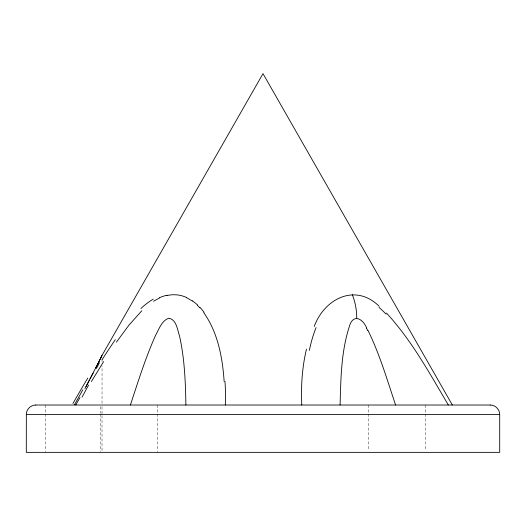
<?xml version="1.0" encoding="UTF-8"?>
<svg xmlns="http://www.w3.org/2000/svg" width="526" height="526" viewBox="0 0 526 526"><rect width="100%" height="100%" fill="white"/><g stroke="black" fill="none" stroke-linecap="round" stroke-linejoin="round"><path stroke-width="0.39" stroke-dasharray="2.63 1.97" d="M102.018 403.389L102.037 365.905M102.037 361.829L102.044 357.759M425.304 405.02L425.304 413.18M425.304 414.001L425.304 450.729M368.496 405.02L368.496 413.18M368.496 414.001L368.496 450.729M157.504 405.02L157.504 413.18M157.504 414.001L157.504 451.545M102.018 406.651L102.018 414.817M102.018 415.632L102.018 452.36M100.696 406.651L100.696 413.18M100.696 414.001L100.696 451.545M45.262 405.02L45.262 413.18M45.262 414.001L45.262 451.545"/><path stroke-width="0.79" d="M35.834 405.02C30.784 404.921 26.168 409.392 26.339 414.488L26.3 452.36L499.7 452.36L499.7 414.488C499.785 409.399 495.236 404.915 490.166 405.02M340.105 405.02C340.802 378.858 341.131 352.012 349.218 326.883C352.755 313.588 362.473 317.96 366.681 328.027M306.467 349.152C302.095 367.404 300.925 386.308 301.773 405.02M130.409 405.02C138.141 381.501 145.505 357.765 155.67 335.154C159.062 329.079 161.646 320.748 168.761 318.204C176.585 319.499 177.413 329.933 179.557 336.134C184.58 358.712 185.514 381.975 185.895 405.02M314.232 326.416C324.601 298.439 355.504 282.909 379.246 306.336M101.899 355.615L263 73.64L452.36 405.02M101.978 355.451L101.689 356.036M101.406 356.628L101.788 355.839M101.485 356.457L100.867 357.719M101.321 356.799L97.928 363.657M100.913 357.627L96.896 365.721M97.915 363.644L84.89 388.655M96.534 366.431L95.804 367.878M93.148 373.065L90.038 379.036M89.262 380.495L85.962 386.676M80.005 397.524L75.77 405.02M91.406 381.534L103.596 361.651M116.43 342.15L129.067 324.983L141.816 310.794M153.605 301.26L159.391 298.051M166.985 295.441L172.291 294.718L176.723 294.856A61.818 43.54 -79.2 0 1 186.414 297.42M35.768 405.02L490.232 405.02M26.3 414.488L499.7 414.488M186.382 297.538L192.292 301.003M197.257 305.139L199.873 307.841M386.472 313.049C411.634 340.342 429.551 373.243 448.349 405.02M203.772 312.648C217.889 332.61 222.551 357.601 224.148 381.534M367.996 330.44C379.726 354.268 387.162 379.917 395.591 405.02M88.572 385.071A110.578 15.261 -59.9 0 1 82.023 397.091M99.407 362.611A62.377 4.28 -61 0 1 96.455 368.522M82.806 389.786A113.432 13.012 -60.1 0 1 74.482 404.698M72.943 403.462A302.154 65.434 -59.7 0 1 87.783 378.082M224.99 381.409A302.161 256.445 -20.4 0 1 225.319 404.948M352.315 294.691A47.34 33.473 90 0 1 356.727 318.177M309.367 350.415A174.362 137.115 49.8 0 1 316.08 327.553M378.983 307.401A95.857 58.741 69.2 0 1 386.071 314.114M366.504 328.217A65.237 43.388 76.5 0 1 367.805 330.617M200.097 307.552A95.752 70.747 -65.4 0 1 204.068 312.306M192.385 300.826A78.644 56.604 -71.9 0 1 197.408 304.889M159.352 297.775A63.179 44.25 -80.3 0 1 166.985 295.25M140.935 308.506A84.048 56.394 -74.7 0 1 153.23 299.11M102.077 359.738A213.26 76.395 -60.8 0 1 115.332 339.678"/></g></svg>
